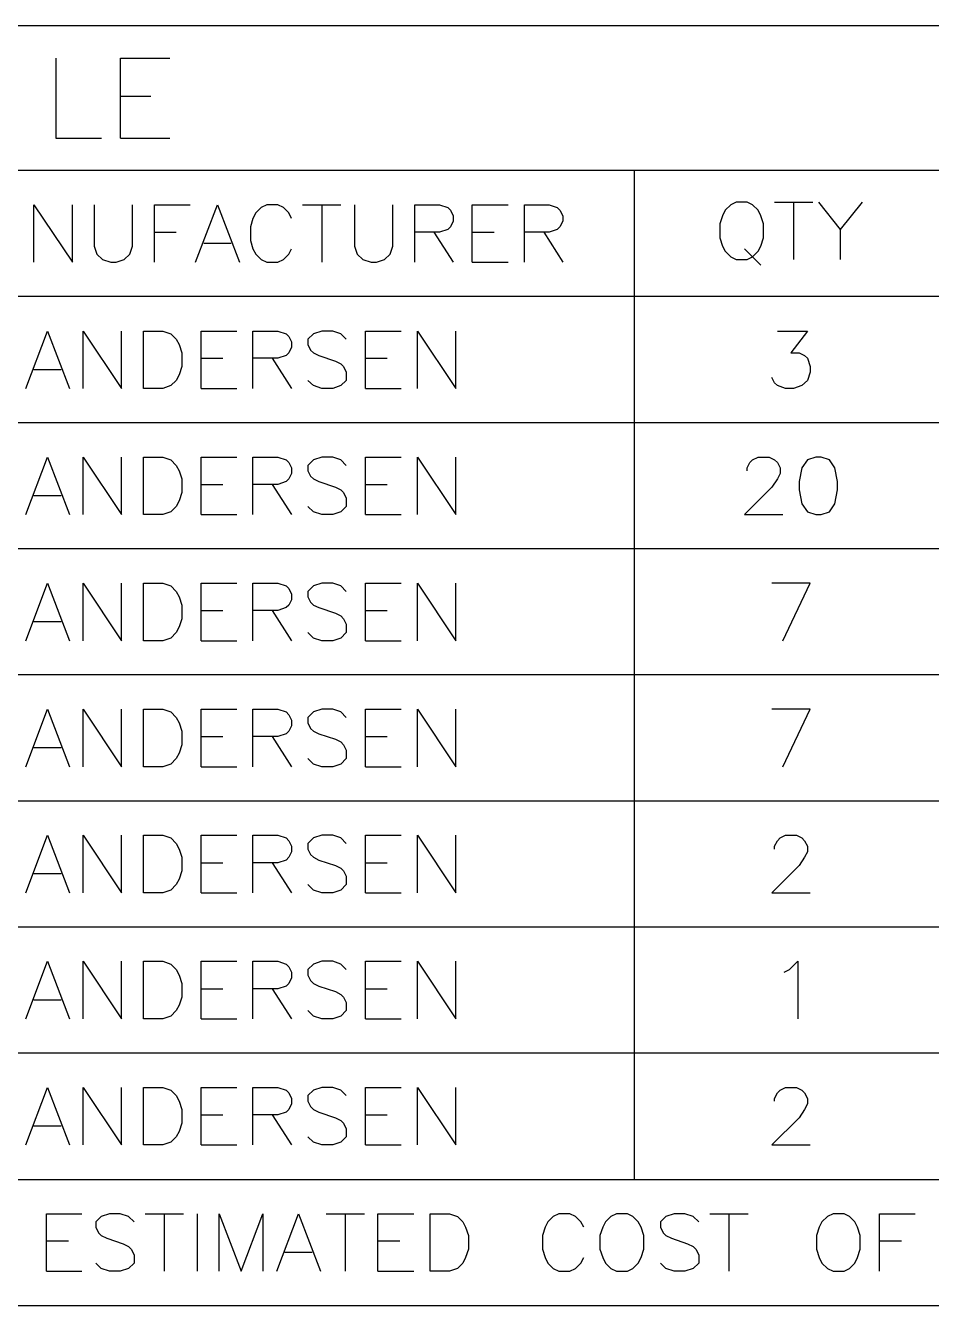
# Paper-space layout 'D-size Plot' of a CAD drawing. Extents: x 0 to 34.1, y 0 to 23.
# Drawn here: x 24.654 to 27.487, y 2.313 to 6.314 of the extents above; entities that cross this region are included whole.
import ezdxf
from ezdxf.xclip import XClip

# ---------------------------------------------------------------- set-up
doc = ezdxf.new("R2010")
doc.units = 0
doc.header["$XCLIPFRAME"] = 0
doc.layers.add('Text', color=7, linetype='Continuous')

# ---------------------------------------------------------------- blocks, each defined once
blk = doc.blocks.new('Viewport3')
at = {"color": 18, "linetype": 'Continuous', "lineweight": 25, "true_color": 0x000000}
for p, q in [((24.9515, 6.0935), (25.0465, 6.0935)), ((24.9515, 5.9626), (25.1056, 5.9626)), ((26.9965, 5.7626), (27.1165, 5.7626)), ((27.0565, 5.7626), (27.0565, 5.5826)), ((27.2707, 5.7626), (27.2023, 5.6768)), ((25.5207, 5.7543), (25.6398, 5.7543)), ((25.5807, 5.7543), (25.5807, 5.5743)), ((25.0573, 5.6685), (25.1256, 5.6685)), ((25.9315, 5.6685), (25.9915, 5.5743)), ((26.0515, 5.6685), (26.1198, 5.6685)), ((26.2748, 5.6685), (26.3348, 5.5743)), ((25.2115, 5.6343), (25.2973, 5.6343)), ((26.9023, 5.6168), (26.954, 5.5651)), ((26.0515, 5.5743), (26.1632, 5.5743)), ((25.2031, 5.2743), (25.2715, 5.2743)), ((25.4256, 5.2743), (25.4857, 5.1793)), ((25.7173, 5.2743), (25.7857, 5.2743)), ((24.6806, 5.2393), (24.7656, 5.2393)), ((25.2031, 5.1793), (25.3148, 5.1793)), ((25.7173, 5.1793), (25.829, 5.1793)), ((24.6806, 4.8451), (24.7656, 4.8451)), ((25.2031, 4.8793), (25.2715, 4.8793)), ((25.4256, 4.8793), (25.4857, 4.7851)), ((25.7173, 4.8793), (25.7857, 4.8793)), ((25.2031, 4.7851), (25.3148, 4.7851)), ((25.7173, 4.7851), (25.829, 4.7851)), ((25.2031, 4.4851), (25.2715, 4.4851)), ((25.4256, 4.4851), (25.4857, 4.391)), ((25.7173, 4.4851), (25.7857, 4.4851)), ((24.6806, 4.451), (24.7656, 4.451)), ((25.2031, 4.391), (25.3148, 4.391)), ((25.7173, 4.391), (25.829, 4.391)), ((25.2031, 4.091), (25.2715, 4.091)), ((25.4256, 4.091), (25.4857, 3.9968)), ((25.7173, 4.091), (25.7857, 4.091)), ((24.6806, 4.0568), (24.7656, 4.0568)), ((25.2031, 3.9968), (25.3148, 3.9968)), ((25.7173, 3.9968), (25.829, 3.9968)), ((25.2031, 3.6968), (25.2715, 3.6968)), ((25.4256, 3.6968), (25.4857, 3.6026)), ((25.7173, 3.6968), (25.7857, 3.6968)), ((24.6806, 3.6626), (24.7656, 3.6626)), ((25.2031, 3.6026), (25.3148, 3.6026)), ((25.7173, 3.6026), (25.829, 3.6026)), ((25.2031, 3.3026), (25.2715, 3.3026)), ((25.4256, 3.3026), (25.4857, 3.2085)), ((25.7173, 3.3026), (25.7857, 3.3026)), ((24.6806, 3.2685), (24.7656, 3.2685)), ((25.2031, 3.2085), (25.3148, 3.2085)), ((25.7173, 3.2085), (25.829, 3.2085)), ((25.2031, 2.9085), (25.2715, 2.9085)), ((25.4256, 2.9085), (25.4857, 2.8143)), ((25.7173, 2.9085), (25.7857, 2.9085)), ((24.6806, 2.8743), (24.7656, 2.8743)), ((25.2031, 2.8143), (25.3148, 2.8143)), ((25.7173, 2.8143), (25.829, 2.8143)), ((24.0973, 2.7068), (26.5582, 2.7068)), ((26.5582, 2.7068), (27.5382, 2.7068)), ((25.0281, 2.5993), (25.1481, 2.5993)), ((25.0881, 2.5993), (25.0881, 2.4193)), ((25.1906, 2.5993), (25.1906, 2.4193)), ((25.594, 2.5993), (25.714, 2.5993)), ((25.654, 2.5993), (25.654, 2.4193)), ((26.794, 2.5993), (26.914, 2.5993)), ((26.854, 2.5993), (26.854, 2.4193)), ((24.7198, 2.5143), (24.7881, 2.5143)), ((25.7565, 2.5143), (25.8248, 2.5143)), ((27.3248, 2.5143), (27.394, 2.5143)), ((25.4648, 2.4793), (25.5507, 2.4793)), ((24.7198, 2.4193), (24.8306, 2.4193)), ((25.7565, 2.4193), (25.8682, 2.4193)), ((24.0973, 2.3126), (26.5582, 2.3126)), ((26.5582, 2.3126), (27.5382, 2.3126))]:
    blk.add_line(p, q, dxfattribs=at)
for points in [[(16.4547, 5.861), (16.4547, 6.3143), (17.4589, 6.3143), (18.7881, 6.3143), (20.6581, 6.3143), (22.4756, 6.3143), (24.0973, 6.3143), (26.5582, 6.3143), (27.5382, 6.3143), (28.8682, 6.3143), (30.1974, 6.3143), (30.1974, 5.861)], [(24.749, 6.2126), (24.749, 5.9626), (24.8915, 5.9626)], [(24.9515, 5.9626), (24.9515, 6.2126), (25.1056, 6.2126)], [(26.5582, 5.861), (24.0973, 5.861), (24.0973, 5.4668)], [(27.5382, 5.861), (26.5582, 5.861), (26.5582, 5.4668)], [(26.8765, 5.7626), (26.8598, 5.7543), (26.8423, 5.7368), (26.834, 5.7193), (26.8257, 5.6943), (26.8257, 5.651), (26.834, 5.6251), (26.8423, 5.6085), (26.8598, 5.591), (26.8765, 5.5826), (26.9107, 5.5826), (26.9282, 5.591), (26.9457, 5.6085), (26.954, 5.6251), (26.9623, 5.651), (26.9623, 5.6943), (26.954, 5.7193), (26.9457, 5.7368), (26.9282, 5.7543), (26.9107, 5.7626), (26.8765, 5.7626)], [(27.134, 5.7626), (27.2023, 5.6768), (27.2023, 5.5826)], [(24.6806, 5.5743), (24.6806, 5.7543), (24.8006, 5.5743), (24.8006, 5.7543)], [(24.869, 5.7543), (24.869, 5.6251), (24.8773, 5.5993), (24.8948, 5.5826), (24.9206, 5.5743), (24.9373, 5.5743), (24.9631, 5.5826), (24.9806, 5.5993), (24.989, 5.6251), (24.989, 5.7543)], [(25.0573, 5.5743), (25.0573, 5.7543), (25.169, 5.7543)], [(25.1856, 5.5743), (25.2548, 5.7543), (25.3231, 5.5743)], [(25.4857, 5.711), (25.4773, 5.7285), (25.4606, 5.7451), (25.4431, 5.7543), (25.409, 5.7543), (25.3915, 5.7451), (25.3748, 5.7285), (25.3656, 5.711), (25.3573, 5.6851), (25.3573, 5.6426), (25.3656, 5.6168), (25.3748, 5.5993), (25.3915, 5.5826), (25.409, 5.5743), (25.4431, 5.5743), (25.4606, 5.5826), (25.4773, 5.5993), (25.4857, 5.6168)], [(25.6832, 5.7543), (25.6832, 5.6251), (25.6915, 5.5993), (25.709, 5.5826), (25.7348, 5.5743), (25.7515, 5.5743), (25.7773, 5.5826), (25.7948, 5.5993), (25.8032, 5.6251), (25.8032, 5.7543)], [(25.8715, 5.5743), (25.8715, 5.7543), (25.949, 5.7543), (25.9748, 5.7451), (25.9832, 5.7368), (25.9915, 5.7193), (25.9915, 5.7026), (25.9832, 5.6851), (25.9748, 5.6768), (25.949, 5.6685), (25.8715, 5.6685)], [(26.0515, 5.5743), (26.0515, 5.7543), (26.1632, 5.7543)], [(26.2148, 5.5743), (26.2148, 5.7543), (26.2915, 5.7543), (26.3173, 5.7451), (26.3257, 5.7368), (26.3348, 5.7193), (26.3348, 5.7026), (26.3257, 5.6851), (26.3173, 5.6768), (26.2915, 5.6685), (26.2148, 5.6685)], [(26.5582, 5.4668), (24.0973, 5.4668), (24.0973, 5.0726)], [(27.5382, 5.4668), (26.5582, 5.4668), (26.5582, 5.0726)], [(24.6548, 5.1793), (24.7231, 5.3593), (24.7915, 5.1793)], [(24.8348, 5.1793), (24.8348, 5.3593), (24.9548, 5.1793), (24.9548, 5.3593)], [(25.0231, 5.1793), (25.0231, 5.3593), (25.0831, 5.3593), (25.109, 5.351), (25.1256, 5.3343), (25.1348, 5.3168), (25.1431, 5.291), (25.1431, 5.2485), (25.1348, 5.2226), (25.1256, 5.2051), (25.109, 5.1885), (25.0831, 5.1793), (25.0231, 5.1793)], [(25.2031, 5.1793), (25.2031, 5.3593), (25.3148, 5.3593)], [(25.3656, 5.1793), (25.3656, 5.3593), (25.4431, 5.3593), (25.469, 5.351), (25.4773, 5.3426), (25.4857, 5.3251), (25.4857, 5.3085), (25.4773, 5.291), (25.469, 5.2826), (25.4431, 5.2743), (25.3656, 5.2743)], [(25.6573, 5.3343), (25.6398, 5.351), (25.6148, 5.3593), (25.5807, 5.3593), (25.5548, 5.351), (25.5373, 5.3343), (25.5373, 5.3168), (25.5457, 5.2993), (25.5548, 5.291), (25.5715, 5.2826), (25.6232, 5.2651), (25.6398, 5.2568), (25.649, 5.2485), (25.6573, 5.231), (25.6573, 5.2051), (25.6398, 5.1885), (25.6148, 5.1793), (25.5807, 5.1793), (25.5548, 5.1885), (25.5373, 5.2051)], [(25.7173, 5.1793), (25.7173, 5.3593), (25.829, 5.3593)], [(25.8798, 5.1793), (25.8798, 5.3593), (25.9998, 5.1793), (25.9998, 5.3593)], [(27.0057, 5.3593), (27.0998, 5.3593), (27.0482, 5.291), (27.074, 5.291), (27.0907, 5.2826), (27.0998, 5.2743), (27.1082, 5.2485), (27.1082, 5.231), (27.0998, 5.2051), (27.0823, 5.1885), (27.0565, 5.1793), (27.0307, 5.1793), (27.0057, 5.1885), (26.9965, 5.1968), (26.9882, 5.2143)], [(26.5582, 5.0726), (24.0973, 5.0726), (24.0973, 4.6785)], [(27.5382, 5.0726), (26.5582, 5.0726), (26.5582, 4.6785)], [(24.6548, 4.7851), (24.7231, 4.9651), (24.7915, 4.7851)], [(24.8348, 4.7851), (24.8348, 4.9651), (24.9548, 4.7851), (24.9548, 4.9651)], [(25.0231, 4.7851), (25.0231, 4.9651), (25.0831, 4.9651), (25.109, 4.9568), (25.1256, 4.9393), (25.1348, 4.9226), (25.1431, 4.8968), (25.1431, 4.8543), (25.1348, 4.8285), (25.1256, 4.811), (25.109, 4.7943), (25.0831, 4.7851), (25.0231, 4.7851)], [(25.2031, 4.7851), (25.2031, 4.9651), (25.3148, 4.9651)], [(25.3656, 4.7851), (25.3656, 4.9651), (25.4431, 4.9651), (25.469, 4.9568), (25.4773, 4.9485), (25.4857, 4.931), (25.4857, 4.9143), (25.4773, 4.8968), (25.469, 4.8885), (25.4431, 4.8793), (25.3656, 4.8793)], [(25.6573, 4.9393), (25.6398, 4.9568), (25.6148, 4.9651), (25.5807, 4.9651), (25.5548, 4.9568), (25.5373, 4.9393), (25.5373, 4.9226), (25.5457, 4.9051), (25.5548, 4.8968), (25.5715, 4.8885), (25.6232, 4.871), (25.6398, 4.8626), (25.649, 4.8543), (25.6573, 4.8368), (25.6573, 4.811), (25.6398, 4.7943), (25.6148, 4.7851), (25.5807, 4.7851), (25.5548, 4.7943), (25.5373, 4.811)], [(25.7173, 4.7851), (25.7173, 4.9651), (25.829, 4.9651)], [(25.8798, 4.7851), (25.8798, 4.9651), (25.9998, 4.7851), (25.9998, 4.9651)], [(26.9107, 4.9226), (26.9107, 4.931), (26.9198, 4.9485), (26.9282, 4.9568), (26.9457, 4.9651), (26.9798, 4.9651), (26.9965, 4.9568), (27.0057, 4.9485), (27.014, 4.931), (27.014, 4.9143), (27.0057, 4.8968), (26.9882, 4.871), (26.9023, 4.7851), (27.0223, 4.7851)], [(27.1257, 4.9651), (27.0998, 4.9568), (27.0823, 4.931), (27.074, 4.8885), (27.074, 4.8626), (27.0823, 4.8193), (27.0998, 4.7943), (27.1257, 4.7851), (27.1423, 4.7851), (27.1682, 4.7943), (27.1857, 4.8193), (27.194, 4.8626), (27.194, 4.8885), (27.1857, 4.931), (27.1682, 4.9568), (27.1423, 4.9651), (27.1257, 4.9651)], [(26.5582, 4.6785), (24.0973, 4.6785), (24.0973, 4.2843)], [(27.5382, 4.6785), (26.5582, 4.6785), (26.5582, 4.2843)], [(24.6548, 4.391), (24.7231, 4.571), (24.7915, 4.391)], [(24.8348, 4.391), (24.8348, 4.571), (24.9548, 4.391), (24.9548, 4.571)], [(25.0231, 4.391), (25.0231, 4.571), (25.0831, 4.571), (25.109, 4.5626), (25.1256, 4.5451), (25.1348, 4.5285), (25.1431, 4.5026), (25.1431, 4.4593), (25.1348, 4.4343), (25.1256, 4.4168), (25.109, 4.3993), (25.0831, 4.391), (25.0231, 4.391)], [(25.2031, 4.391), (25.2031, 4.571), (25.3148, 4.571)], [(25.3656, 4.391), (25.3656, 4.571), (25.4431, 4.571), (25.469, 4.5626), (25.4773, 4.5543), (25.4857, 4.5368), (25.4857, 4.5193), (25.4773, 4.5026), (25.469, 4.4943), (25.4431, 4.4851), (25.3656, 4.4851)], [(25.6573, 4.5451), (25.6398, 4.5626), (25.6148, 4.571), (25.5807, 4.571), (25.5548, 4.5626), (25.5373, 4.5451), (25.5373, 4.5285), (25.5457, 4.511), (25.5548, 4.5026), (25.5715, 4.4943), (25.6232, 4.4768), (25.6398, 4.4685), (25.649, 4.4593), (25.6573, 4.4426), (25.6573, 4.4168), (25.6398, 4.3993), (25.6148, 4.391), (25.5807, 4.391), (25.5548, 4.3993), (25.5373, 4.4168)], [(25.7173, 4.391), (25.7173, 4.571), (25.829, 4.571)], [(25.8798, 4.391), (25.8798, 4.571), (25.9998, 4.391), (25.9998, 4.571)], [(27.0223, 4.391), (27.1082, 4.571), (26.9882, 4.571)], [(26.5582, 4.2843), (24.0973, 4.2843), (24.0973, 3.8893)], [(27.5382, 4.2843), (26.5582, 4.2843), (26.5582, 3.8893)], [(24.6548, 3.9968), (24.7231, 4.1768), (24.7915, 3.9968)], [(24.8348, 3.9968), (24.8348, 4.1768), (24.9548, 3.9968), (24.9548, 4.1768)], [(25.0231, 3.9968), (25.0231, 4.1768), (25.0831, 4.1768), (25.109, 4.1685), (25.1256, 4.151), (25.1348, 4.1343), (25.1431, 4.1085), (25.1431, 4.0651), (25.1348, 4.0393), (25.1256, 4.0226), (25.109, 4.0051), (25.0831, 3.9968), (25.0231, 3.9968)], [(25.2031, 3.9968), (25.2031, 4.1768), (25.3148, 4.1768)], [(25.3656, 3.9968), (25.3656, 4.1768), (25.4431, 4.1768), (25.469, 4.1685), (25.4773, 4.1593), (25.4857, 4.1426), (25.4857, 4.1251), (25.4773, 4.1085), (25.469, 4.0993), (25.4431, 4.091), (25.3656, 4.091)], [(25.6573, 4.151), (25.6398, 4.1685), (25.6148, 4.1768), (25.5807, 4.1768), (25.5548, 4.1685), (25.5373, 4.151), (25.5373, 4.1343), (25.5457, 4.1168), (25.5548, 4.1085), (25.5715, 4.0993), (25.6232, 4.0826), (25.6398, 4.0743), (25.649, 4.0651), (25.6573, 4.0485), (25.6573, 4.0226), (25.6398, 4.0051), (25.6148, 3.9968), (25.5807, 3.9968), (25.5548, 4.0051), (25.5373, 4.0226)], [(25.7173, 3.9968), (25.7173, 4.1768), (25.829, 4.1768)], [(25.8798, 3.9968), (25.8798, 4.1768), (25.9998, 3.9968), (25.9998, 4.1768)], [(27.0223, 3.9968), (27.1082, 4.1768), (26.9882, 4.1768)], [(26.5582, 3.8893), (24.0973, 3.8893), (24.0973, 3.4951)], [(27.5382, 3.8893), (26.5582, 3.8893), (26.5582, 3.4951)], [(24.6548, 3.6026), (24.7231, 3.7826), (24.7915, 3.6026)], [(24.8348, 3.6026), (24.8348, 3.7826), (24.9548, 3.6026), (24.9548, 3.7826)], [(25.0231, 3.6026), (25.0231, 3.7826), (25.0831, 3.7826), (25.109, 3.7743), (25.1256, 3.7568), (25.1348, 3.7393), (25.1431, 3.7143), (25.1431, 3.671), (25.1348, 3.6451), (25.1256, 3.6285), (25.109, 3.611), (25.0831, 3.6026), (25.0231, 3.6026)], [(25.2031, 3.6026), (25.2031, 3.7826), (25.3148, 3.7826)], [(25.3656, 3.6026), (25.3656, 3.7826), (25.4431, 3.7826), (25.469, 3.7743), (25.4773, 3.7651), (25.4857, 3.7485), (25.4857, 3.731), (25.4773, 3.7143), (25.469, 3.7051), (25.4431, 3.6968), (25.3656, 3.6968)], [(25.6573, 3.7568), (25.6398, 3.7743), (25.6148, 3.7826), (25.5807, 3.7826), (25.5548, 3.7743), (25.5373, 3.7568), (25.5373, 3.7393), (25.5457, 3.7226), (25.5548, 3.7143), (25.5715, 3.7051), (25.6232, 3.6885), (25.6398, 3.6793), (25.649, 3.671), (25.6573, 3.6543), (25.6573, 3.6285), (25.6398, 3.611), (25.6148, 3.6026), (25.5807, 3.6026), (25.5548, 3.611), (25.5373, 3.6285)], [(25.7173, 3.6026), (25.7173, 3.7826), (25.829, 3.7826)], [(25.8798, 3.6026), (25.8798, 3.7826), (25.9998, 3.6026), (25.9998, 3.7826)], [(26.9965, 3.7393), (26.9965, 3.7485), (27.0057, 3.7651), (27.014, 3.7743), (27.0307, 3.7826), (27.0657, 3.7826), (27.0823, 3.7743), (27.0907, 3.7651), (27.0998, 3.7485), (27.0998, 3.731), (27.0907, 3.7143), (27.074, 3.6885), (26.9882, 3.6026), (27.1082, 3.6026)], [(26.5582, 3.4951), (24.0973, 3.4951), (24.0973, 3.101)], [(27.5382, 3.4951), (26.5582, 3.4951), (26.5582, 3.101)], [(24.6548, 3.2085), (24.7231, 3.3885), (24.7915, 3.2085)], [(24.8348, 3.2085), (24.8348, 3.3885), (24.9548, 3.2085), (24.9548, 3.3885)], [(25.0231, 3.2085), (25.0231, 3.3885), (25.0831, 3.3885), (25.109, 3.3793), (25.1256, 3.3626), (25.1348, 3.3451), (25.1431, 3.3193), (25.1431, 3.2768), (25.1348, 3.251), (25.1256, 3.2343), (25.109, 3.2168), (25.0831, 3.2085), (25.0231, 3.2085)], [(25.2031, 3.2085), (25.2031, 3.3885), (25.3148, 3.3885)], [(25.3656, 3.2085), (25.3656, 3.3885), (25.4431, 3.3885), (25.469, 3.3793), (25.4773, 3.371), (25.4857, 3.3543), (25.4857, 3.3368), (25.4773, 3.3193), (25.469, 3.311), (25.4431, 3.3026), (25.3656, 3.3026)], [(25.6573, 3.3626), (25.6398, 3.3793), (25.6148, 3.3885), (25.5807, 3.3885), (25.5548, 3.3793), (25.5373, 3.3626), (25.5373, 3.3451), (25.5457, 3.3285), (25.5548, 3.3193), (25.5715, 3.311), (25.6232, 3.2943), (25.6398, 3.2851), (25.649, 3.2768), (25.6573, 3.2593), (25.6573, 3.2343), (25.6398, 3.2168), (25.6148, 3.2085), (25.5807, 3.2085), (25.5548, 3.2168), (25.5373, 3.2343)], [(25.7173, 3.2085), (25.7173, 3.3885), (25.829, 3.3885)], [(25.8798, 3.2085), (25.8798, 3.3885), (25.9998, 3.2085), (25.9998, 3.3885)], [(27.0265, 3.3543), (27.044, 3.3626), (27.0698, 3.3885), (27.0698, 3.2085)], [(26.5582, 3.101), (24.0973, 3.101), (24.0973, 2.7068)], [(27.5382, 3.101), (26.5582, 3.101), (26.5582, 2.7068)], [(24.6548, 2.8143), (24.7231, 2.9943), (24.7915, 2.8143)], [(24.8348, 2.8143), (24.8348, 2.9943), (24.9548, 2.8143), (24.9548, 2.9943)], [(25.0231, 2.8143), (25.0231, 2.9943), (25.0831, 2.9943), (25.109, 2.9851), (25.1256, 2.9685), (25.1348, 2.951), (25.1431, 2.9251), (25.1431, 2.8826), (25.1348, 2.8568), (25.1256, 2.8393), (25.109, 2.8226), (25.0831, 2.8143), (25.0231, 2.8143)], [(25.2031, 2.8143), (25.2031, 2.9943), (25.3148, 2.9943)], [(25.3656, 2.8143), (25.3656, 2.9943), (25.4431, 2.9943), (25.469, 2.9851), (25.4773, 2.9768), (25.4857, 2.9593), (25.4857, 2.9426), (25.4773, 2.9251), (25.469, 2.9168), (25.4431, 2.9085), (25.3656, 2.9085)], [(25.6573, 2.9685), (25.6398, 2.9851), (25.6148, 2.9943), (25.5807, 2.9943), (25.5548, 2.9851), (25.5373, 2.9685), (25.5373, 2.951), (25.5457, 2.9343), (25.5548, 2.9251), (25.5715, 2.9168), (25.6232, 2.8993), (25.6398, 2.891), (25.649, 2.8826), (25.6573, 2.8651), (25.6573, 2.8393), (25.6398, 2.8226), (25.6148, 2.8143), (25.5807, 2.8143), (25.5548, 2.8226), (25.5373, 2.8393)], [(25.7173, 2.8143), (25.7173, 2.9943), (25.829, 2.9943)], [(25.8798, 2.8143), (25.8798, 2.9943), (25.9998, 2.8143), (25.9998, 2.9943)], [(26.9965, 2.951), (26.9965, 2.9593), (27.0057, 2.9768), (27.014, 2.9851), (27.0307, 2.9943), (27.0657, 2.9943), (27.0823, 2.9851), (27.0907, 2.9768), (27.0998, 2.9593), (27.0998, 2.9426), (27.0907, 2.9251), (27.074, 2.8993), (26.9882, 2.8143), (27.1082, 2.8143)], [(24.7198, 2.4193), (24.7198, 2.5993), (24.8306, 2.5993)], [(24.994, 2.5743), (24.9765, 2.591), (24.9506, 2.5993), (24.9165, 2.5993), (24.8906, 2.591), (24.874, 2.5743), (24.874, 2.5568), (24.8823, 2.5393), (24.8906, 2.531), (24.9081, 2.5226), (24.9598, 2.5051), (24.9765, 2.4968), (24.9848, 2.4885), (24.994, 2.471), (24.994, 2.4451), (24.9765, 2.4285), (24.9506, 2.4193), (24.9165, 2.4193), (24.8906, 2.4285), (24.874, 2.4451)], [(25.2598, 2.4193), (25.2598, 2.5993), (25.3281, 2.4193), (25.3965, 2.5993), (25.3965, 2.4193)], [(25.4398, 2.4193), (25.5082, 2.5993), (25.5765, 2.4193)], [(25.7565, 2.4193), (25.7565, 2.5993), (25.8682, 2.5993)], [(25.9198, 2.4193), (25.9198, 2.5993), (25.9798, 2.5993), (26.0048, 2.591), (26.0223, 2.5743), (26.0307, 2.5568), (26.0398, 2.531), (26.0398, 2.4885), (26.0307, 2.4626), (26.0223, 2.4451), (26.0048, 2.4285), (25.9798, 2.4193), (25.9198, 2.4193)], [(26.3998, 2.5568), (26.3907, 2.5743), (26.374, 2.591), (26.3565, 2.5993), (26.3223, 2.5993), (26.3048, 2.591), (26.2882, 2.5743), (26.2798, 2.5568), (26.2707, 2.531), (26.2707, 2.4885), (26.2798, 2.4626), (26.2882, 2.4451), (26.3048, 2.4285), (26.3223, 2.4193), (26.3565, 2.4193), (26.374, 2.4285), (26.3907, 2.4451), (26.3998, 2.4626)], [(26.5023, 2.5993), (26.4848, 2.591), (26.4682, 2.5743), (26.4598, 2.5568), (26.4507, 2.531), (26.4507, 2.4885), (26.4598, 2.4626), (26.4682, 2.4451), (26.4848, 2.4285), (26.5023, 2.4193), (26.5365, 2.4193), (26.554, 2.4285), (26.5707, 2.4451), (26.5798, 2.4626), (26.5882, 2.4885), (26.5882, 2.531), (26.5798, 2.5568), (26.5707, 2.5743), (26.554, 2.591), (26.5365, 2.5993), (26.5023, 2.5993)], [(26.7598, 2.5743), (26.7423, 2.591), (26.7165, 2.5993), (26.6823, 2.5993), (26.6565, 2.591), (26.6398, 2.5743), (26.6398, 2.5568), (26.6482, 2.5393), (26.6565, 2.531), (26.674, 2.5226), (26.7248, 2.5051), (26.7423, 2.4968), (26.7507, 2.4885), (26.7598, 2.471), (26.7598, 2.4451), (26.7423, 2.4285), (26.7165, 2.4193), (26.6823, 2.4193), (26.6565, 2.4285), (26.6398, 2.4451)], [(27.1798, 2.5993), (27.1623, 2.591), (27.1448, 2.5743), (27.1365, 2.5568), (27.1282, 2.531), (27.1282, 2.4885), (27.1365, 2.4626), (27.1448, 2.4451), (27.1623, 2.4285), (27.1798, 2.4193), (27.214, 2.4193), (27.2307, 2.4285), (27.2482, 2.4451), (27.2565, 2.4626), (27.2648, 2.4885), (27.2648, 2.531), (27.2565, 2.5568), (27.2482, 2.5743), (27.2307, 2.591), (27.214, 2.5993), (27.1798, 2.5993)], [(27.3248, 2.4193), (27.3248, 2.5993), (27.4365, 2.5993)]]:
    blk.add_lwpolyline(points, dxfattribs=at)

psp = doc.layouts.new('D-size Plot')

# ---------------------------------------------------------------- block references
at = {"layer": 'Text', "color": 7, "linetype": 'Continuous', "lineweight": 25}
ref = psp.add_blockref('Viewport3', (0, 0), dxfattribs=at)
XClip(ref).set_block_clipping_path([(-0.0271844795, -0.0273917144), (35.5166152211, 23.1227052768)])

doc.saveas('drawing.dxf')
